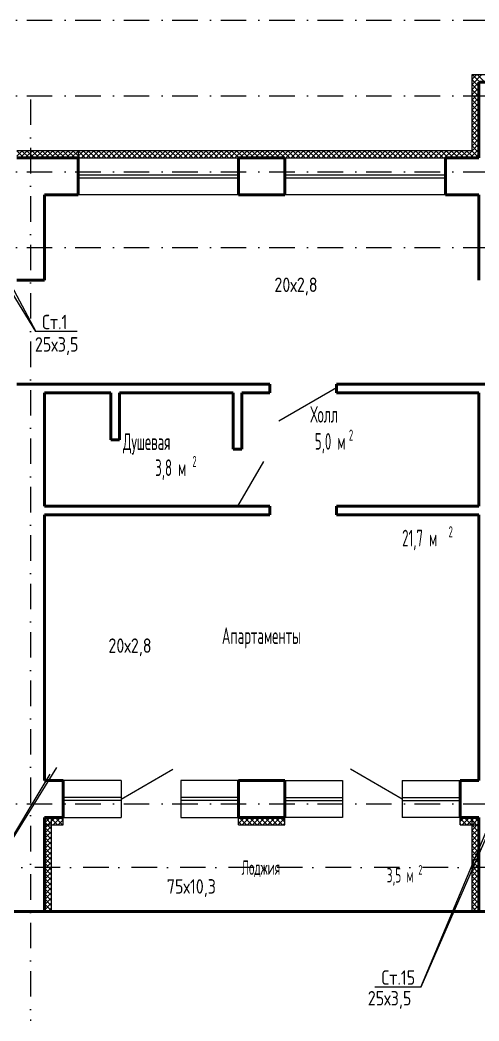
# Model space of a CAD drawing. Extents: x -1560602 to 321118, y -2308202 to -430103.
# Drawn here: x -1535256 to -1528909, y -2121202 to -2107345 of the extents above; entities that cross this region are included whole.
import ezdxf
from ezdxf.enums import TextEntityAlignment as Align

# ---------------------------------------------------------------- set-up
doc = ezdxf.new("R2010")
doc.units = 0
doc.header["$MEASUREMENT"] = 0
doc.linetypes.add('Dot & Dashed', pattern=[670.277762, 352.777767, -176.388884, 0, -141.111112])
doc.linetypes.add('Штрихпунктирная', pattern=[0.670278, 0.352778, -0.176389, 0, -0.141111])
doc.layers.get('0').update_dxf_attribs({"color": 255, "linetype": 'CONTINUOUS'})
for name, color, linetype in [('Оси', 253, 'Dot & Dashed'), ('отделка', 240, 'CONTINUOUS'), ('Текст', 7, 'CONTINUOUS'), ('Утеплитель', 6, 'CONTINUOUS')]:
    doc.layers.add(name, color=color, linetype=linetype)
doc.layers.add('стены', color=5, linetype='CONTINUOUS', lineweight=50)
doc.styles.get("Standard").update_dxf_attribs({"font": 'spds.shx', "width": 0.7, "height": 250})

msp = doc.modelspace()

# ---------------------------------------------------------------- linework, layer by layer
at = {"color": 0}
for p, q in [((-1535415, -2110946.7, 0), (-1535036.6, -2111659, 0)), ((-1535036.6, -2111659, 0), (-1535415, -2111040.6, 0)), ((-1534466.4, -2111659, 0), (-1535036.6, -2111659, 0)), ((-1536178.2, -2120003.4, 0), (-1534747.8, -2117691.4, 0)), ((-1529714.8, -2120734.2, 0), (-1528437.8, -2117691.4, 0)), ((-1534844.3, -2117786, 0), (-1536178.2, -2120003.4, 0)), ((-1528430.7, -2117786, 0), (-1529714.8, -2120734.2, 0)), ((-1529714.8, -2120734.2, 0), (-1530348.8, -2120734.2, 0))]:
    msp.add_line(p, q, dxfattribs=at)
at = {"layer": 'Оси', "color": 0, "linetype": 'Штрихпунктирная', "lineweight": -3, "ltscale": 1000}
for p, q in [((-1556614.6, -2107344.8), (-1508549.3, -2107344.8)), ((-1556614.6, -2108394.8), (-1497159.3, -2108394.8)), ((-1535109.3, -2108444.8), (-1535109.3, -2121201.6)), ((-1556614.6, -2109444.8), (-1497159.3, -2109444.8)), ((-1556614.6, -2110494.8), (-1497159.3, -2110494.8)), ((-1556614.6, -2118194.8), (-1502159.3, -2118194.8)), ((-1497159.3, -2119074.8), (-1556614.5, -2119074.8))]:
    msp.add_line(p, q, dxfattribs=at)
at = {"layer": 'отделка', "color": 0, "ltscale": 100}
for p, q in [((-1534454.3, -2109254.4), (-1532234.3, -2109254.4)), ((-1531594.3, -2109254.4), (-1529374.3, -2109254.4)), ((-1534454.3, -2109489.4), (-1532234.3, -2109489.4)), ((-1534454.3, -2109529.4), (-1532234.3, -2109529.4)), ((-1531594.3, -2109489.4), (-1529374.3, -2109489.4)), ((-1531594.3, -2109529.4), (-1529374.3, -2109529.4)), ((-1532234.3, -2109764.4), (-1534454.3, -2109764.4)), ((-1529374.3, -2109764.4), (-1531594.3, -2109764.4)), ((-1530879.3, -2112438.2), (-1531676.1, -2112898.2)), ((-1531890.5, -2113456.9), (-1532250.9, -2114074.5)), ((-1533859.3, -2118129.8), (-1533144.8, -2117717.3)), ((-1529969.3, -2118129.8), (-1530683.8, -2117717.3)), ((-1533859.3, -2117874.8), (-1534659.3, -2117874.8)), ((-1533859.3, -2117874.8), (-1533859.3, -2118384.8)), ((-1533034.3, -2117874.8), (-1533034.3, -2118384.8)), ((-1532234.3, -2117874.8), (-1533034.3, -2117874.8)), ((-1531594.3, -2117874.8), (-1530794.3, -2117874.8)), ((-1530794.3, -2117874.8), (-1530794.3, -2118384.8)), ((-1529969.3, -2117874.8), (-1529969.3, -2118384.8)), ((-1529969.3, -2117874.8), (-1529169.3, -2117874.8)), ((-1533859.3, -2118109.8), (-1534659.3, -2118109.8)), ((-1532234.3, -2118109.8), (-1533034.3, -2118109.8)), ((-1531594.3, -2118109.8), (-1530794.3, -2118109.8)), ((-1529969.3, -2118109.8), (-1529169.3, -2118109.8)), ((-1533859.3, -2118149.8), (-1534659.3, -2118149.8)), ((-1532234.3, -2118149.8), (-1533034.3, -2118149.8)), ((-1531594.3, -2118149.8), (-1530794.3, -2118149.8)), ((-1529969.3, -2118149.8), (-1529169.3, -2118149.8)), ((-1534659.3, -2118384.8), (-1533859.3, -2118384.8)), ((-1533034.3, -2118384.8), (-1532234.3, -2118384.8)), ((-1530794.3, -2118384.8), (-1531594.3, -2118384.8)), ((-1529169.3, -2118384.8), (-1529969.3, -2118384.8))]:
    msp.add_line(p, q, dxfattribs=at)
at = {"layer": 'стены', "color": 0, "linetype": 'Continuous'}
for p, q in [((-1528909.3, -2108204.4), (-1528909.3, -2109254.4)), ((-1528064.3, -2108204.4), (-1528909.3, -2108204.4)), ((-1534454.3, -2109254.4), (-1535299.3, -2109254.4)), ((-1531594.3, -2109254.4), (-1532234.3, -2109254.4)), ((-1532234.3, -2109254.4), (-1532234.3, -2109324.4)), ((-1532234.3, -2109254.4), (-1532234.3, -2109324.4)), ((-1531594.3, -2109254.4), (-1531594.3, -2109324.4)), ((-1531594.3, -2109254.4), (-1531594.3, -2109324.4)), ((-1528909.3, -2109254.4), (-1529374.3, -2109254.4)), ((-1529374.3, -2109254.4), (-1529374.3, -2109324.4)), ((-1529374.3, -2109254.4), (-1529374.3, -2109324.4)), ((-1532234.3, -2109324.4), (-1532234.3, -2109764.4)), ((-1531594.3, -2109324.4), (-1531594.3, -2109764.4)), ((-1529374.3, -2109324.4), (-1529374.3, -2109764.4)), ((-1534919.3, -2110814.5), (-1534919.3, -2109764.4)), ((-1534919.3, -2109764.4), (-1534454.3, -2109764.4)), ((-1532234.3, -2109764.4), (-1531594.3, -2109764.4)), ((-1529374.3, -2109764.4), (-1528909.3, -2109764.4)), ((-1528909.3, -2109764.4), (-1528909.3, -2110944.5)), ((-1534919.3, -2110944.5), (-1534919.3, -2110814.5)), ((-1534919.3, -2110944.5), (-1535299.3, -2110944.5)), ((-1531799.3, -2112384.5), (-1535299.3, -2112384.5)), ((-1528529.3, -2112384.5), (-1530879.3, -2112384.5)), ((-1534919.3, -2114074.5), (-1534919.3, -2112504.5)), ((-1534919.3, -2112504.5), (-1533999.3, -2112504.5)), ((-1534919.3, -2114051.5), (-1534919.3, -2112527.5)), ((-1534022.3, -2112504.5), (-1534896.3, -2112504.5)), ((-1533999.3, -2112504.5), (-1533999.3, -2113154.5)), ((-1533879.3, -2113154.5), (-1533879.3, -2112504.5)), ((-1533879.3, -2112504.5), (-1532309.3, -2112504.5)), ((-1532309.3, -2112504.5), (-1532309.3, -2113284.5)), ((-1532189.3, -2113284.5), (-1532189.3, -2112504.5)), ((-1532189.3, -2112504.5), (-1531799.3, -2112504.5)), ((-1530879.3, -2112504.5), (-1528909.3, -2112504.5)), ((-1528909.3, -2112504.5), (-1528909.3, -2114074.5)), ((-1533999.3, -2113154.5), (-1533879.3, -2113154.5)), ((-1532189.3, -2114074.5), (-1534919.3, -2114074.5)), ((-1531799.3, -2114074.5), (-1532189.3, -2114074.5)), ((-1531799.3, -2114099.5), (-1531799.3, -2114074.5)), ((-1531799.3, -2114099.5), (-1531799.3, -2114194.5)), ((-1528909.3, -2114074.5), (-1530879.3, -2114074.5)), ((-1534919.3, -2117874.8), (-1534919.3, -2114194.5)), ((-1534919.3, -2114194.5), (-1531799.3, -2114194.5)), ((-1530879.3, -2114194.5), (-1528909.3, -2114194.5)), ((-1528909.3, -2114194.5), (-1528909.3, -2117874.8)), ((-1534659.3, -2117874.8), (-1534919.3, -2117874.8)), ((-1534659.3, -2118314.8), (-1534659.3, -2117874.8)), ((-1532234.3, -2118314.8), (-1532234.3, -2117874.8)), ((-1531594.3, -2117874.8), (-1532234.3, -2117874.8)), ((-1531594.3, -2118314.8), (-1531594.3, -2117874.8)), ((-1529169.3, -2118314.8), (-1529169.3, -2117874.8)), ((-1528909.3, -2117874.8), (-1529169.3, -2117874.8)), ((-1534919.3, -2118384.8), (-1534919.3, -2119684.8)), ((-1534819.3, -2118384.8), (-1534919.3, -2118384.8)), ((-1534919.3, -2118384.8), (-1534659.3, -2118384.8)), ((-1534919.3, -2118384.8), (-1534919.3, -2118484.8)), ((-1534659.3, -2118384.8), (-1534659.3, -2118314.8)), ((-1534659.3, -2118384.8), (-1534659.3, -2118314.8)), ((-1532234.3, -2118384.8), (-1532234.3, -2118314.8)), ((-1532234.3, -2118384.8), (-1532234.3, -2118314.8)), ((-1532234.3, -2118384.8), (-1531594.3, -2118384.8)), ((-1531594.3, -2118384.8), (-1531594.3, -2118314.8)), ((-1531594.3, -2118384.8), (-1531594.3, -2118314.8)), ((-1529169.3, -2118384.8), (-1529169.3, -2118314.8)), ((-1529169.3, -2118384.8), (-1529169.3, -2118314.8)), ((-1529169.3, -2118384.8), (-1528909.3, -2118384.8)), ((-1528909.3, -2118384.8), (-1528909.3, -2119684.8)), ((-1535399.3, -2119684.8), (-1534819.3, -2119684.8)), ((-1529009.3, -2119684.8), (-1534819.3, -2119684.8)), ((-1529009.3, -2119684.8), (-1528429.3, -2119684.8))]:
    msp.add_line(p, q, dxfattribs=at)
at = {"layer": 'стены', "color": 0, "ltscale": 100}
for p, q in [((-1534454.3, -2109764.4), (-1534454.3, -2109254.4)), ((-1531799.3, -2112384.5), (-1531799.3, -2112504.5)), ((-1530879.3, -2112384.5), (-1530879.3, -2112492)), ((-1530879.3, -2112492), (-1530879.3, -2112504.5)), ((-1532189.3, -2113284.5), (-1532309.3, -2113284.5)), ((-1530879.3, -2114074.5), (-1530879.3, -2114194.5))]:
    msp.add_line(p, q, dxfattribs=at)
at = {"layer": 'Утеплитель', "color": 0, "linetype": 'Continuous'}
for p, q in [((-1529009.3, -2108104.4), (-1529009.3, -2108204.4)), ((-1528064.3, -2108104.4), (-1529009.3, -2108104.4)), ((-1529009.3, -2108170.4), (-1528980.3, -2108141.3)), ((-1528968.7, -2108204.4), (-1529009.3, -2108163.8)), ((-1528909.3, -2108193.1), (-1528998, -2108104.4)), ((-1528980.3, -2108141.3), (-1528943.4, -2108104.4)), ((-1528949.1, -2108180.9), (-1528909.3, -2108141.1)), ((-1528909.3, -2108122.4), (-1528927.3, -2108104.4)), ((-1528909.3, -2108141.1), (-1528872.7, -2108104.4)), ((-1528827.3, -2108204.4), (-1528909.3, -2108122.4)), ((-1529009.3, -2108204.4), (-1529009.3, -2109154.4)), ((-1529009.3, -2108241.1), (-1528972.7, -2108204.4)), ((-1529009.3, -2108311.8), (-1528918, -2108220.5)), ((-1528909.3, -2108334.5), (-1529009.3, -2108234.5)), ((-1529009.3, -2108382.5), (-1528909.3, -2108282.5)), ((-1528909.3, -2108405.3), (-1529009.3, -2108305.3)), ((-1528972.7, -2108204.4), (-1528949.1, -2108180.9)), ((-1528909.3, -2108263.8), (-1528968.7, -2108204.4)), ((-1528898, -2108204.4), (-1528909.3, -2108193.1)), ((-1529009.3, -2108453.2), (-1528909.3, -2108353.2)), ((-1528909.3, -2108476), (-1529009.3, -2108376)), ((-1529009.3, -2108523.9), (-1528909.3, -2108423.9)), ((-1528909.3, -2108546.7), (-1529009.3, -2108446.7)), ((-1529009.3, -2108594.6), (-1528909.3, -2108494.6)), ((-1528909.3, -2108617.4), (-1529009.3, -2108517.4)), ((-1529009.3, -2108665.4), (-1528909.3, -2108565.4)), ((-1528909.3, -2108688.1), (-1529009.3, -2108588.1)), ((-1529009.3, -2108736.1), (-1528909.3, -2108636.1)), ((-1528909.3, -2108758.8), (-1529009.3, -2108658.8)), ((-1529009.3, -2108806.8), (-1528909.3, -2108706.8)), ((-1528909.3, -2108829.5), (-1529009.3, -2108729.5)), ((-1529009.3, -2108877.5), (-1528909.3, -2108777.5)), ((-1528909.3, -2108900.2), (-1529009.3, -2108800.2)), ((-1529009.3, -2108948.2), (-1528909.3, -2108848.2)), ((-1528909.3, -2108970.9), (-1529009.3, -2108870.9)), ((-1529009.3, -2109018.9), (-1528909.3, -2108918.9)), ((-1528909.3, -2109041.6), (-1529009.3, -2108941.6)), ((-1529009.3, -2109089.6), (-1528909.3, -2108989.6)), ((-1528909.3, -2109112.4), (-1529009.3, -2109012.4)), ((-1528937.9, -2109154.4), (-1529009.3, -2109083.1)), ((-1529003.4, -2109154.4), (-1528909.3, -2109060.3)), ((-1528932.7, -2109154.4), (-1528909.3, -2109131)), ((-1534454.3, -2109154.4), (-1535299.3, -2109154.4)), ((-1535299.3, -2109227.8), (-1535226, -2109154.4)), ((-1535201.9, -2109254.4), (-1535299.3, -2109157)), ((-1535255.3, -2109254.4), (-1535155.3, -2109154.4)), ((-1535131.2, -2109254.4), (-1535231.2, -2109154.4)), ((-1535184.5, -2109254.4), (-1535084.5, -2109154.4)), ((-1535060.5, -2109254.4), (-1535160.5, -2109154.4)), ((-1535113.8, -2109254.4), (-1535013.8, -2109154.4)), ((-1534989.8, -2109254.4), (-1535089.8, -2109154.4)), ((-1535043.1, -2109254.4), (-1534943.1, -2109154.4)), ((-1534919.1, -2109254.4), (-1535019.1, -2109154.4)), ((-1534972.4, -2109254.4), (-1534872.4, -2109154.4)), ((-1534848.3, -2109254.4), (-1534948.3, -2109154.4)), ((-1534901.7, -2109254.4), (-1534801.7, -2109154.4)), ((-1534777.6, -2109254.4), (-1534877.6, -2109154.4)), ((-1534831, -2109254.4), (-1534731, -2109154.4)), ((-1534706.9, -2109254.4), (-1534806.9, -2109154.4)), ((-1534760.3, -2109254.4), (-1534660.3, -2109154.4)), ((-1534636.2, -2109254.4), (-1534736.2, -2109154.4)), ((-1534689.6, -2109254.4), (-1534589.6, -2109154.4)), ((-1534565.5, -2109254.4), (-1534665.5, -2109154.4)), ((-1534618.9, -2109254.4), (-1534518.9, -2109154.4)), ((-1534494.8, -2109254.4), (-1534594.8, -2109154.4)), ((-1534548.1, -2109254.4), (-1534454.3, -2109160.6)), ((-1534454.3, -2109224.2), (-1534524.1, -2109154.4)), ((-1534477.4, -2109254.4), (-1534454.3, -2109231.3)), ((-1534454.3, -2109154.4), (-1534454.3, -2109254.4)), ((-1534454.3, -2109154.4), (-1534454.3, -2109254.4)), ((-1529009.3, -2109154.4), (-1534454.3, -2109154.4)), ((-1534454.3, -2109160.6), (-1534448.1, -2109154.4)), ((-1534454.3, -2109231.3), (-1534377.4, -2109154.4)), ((-1534424.1, -2109254.4), (-1534454.3, -2109224.2)), ((-1534353.4, -2109254.4), (-1534453.4, -2109154.4)), ((-1534406.7, -2109254.4), (-1534306.7, -2109154.4)), ((-1534282.7, -2109254.4), (-1534382.7, -2109154.4)), ((-1534336, -2109254.4), (-1534236, -2109154.4)), ((-1534212, -2109254.4), (-1534312, -2109154.4)), ((-1534265.3, -2109254.4), (-1534165.3, -2109154.4)), ((-1534141.2, -2109254.4), (-1534241.2, -2109154.4)), ((-1534194.6, -2109254.4), (-1534094.6, -2109154.4)), ((-1534070.5, -2109254.4), (-1534170.5, -2109154.4)), ((-1534123.9, -2109254.4), (-1534023.9, -2109154.4)), ((-1533999.8, -2109254.4), (-1534099.8, -2109154.4)), ((-1534053.2, -2109254.4), (-1533953.2, -2109154.4)), ((-1533929.1, -2109254.4), (-1534029.1, -2109154.4)), ((-1533982.5, -2109254.4), (-1533882.5, -2109154.4)), ((-1533858.4, -2109254.4), (-1533958.4, -2109154.4)), ((-1533911.7, -2109254.4), (-1533811.7, -2109154.4)), ((-1533787.7, -2109254.4), (-1533887.7, -2109154.4)), ((-1533841, -2109254.4), (-1533741, -2109154.4)), ((-1533717, -2109254.4), (-1533817, -2109154.4)), ((-1533770.3, -2109254.4), (-1533670.3, -2109154.4)), ((-1533646.3, -2109254.4), (-1533746.3, -2109154.4)), ((-1533699.6, -2109254.4), (-1533599.6, -2109154.4)), ((-1533575.6, -2109254.4), (-1533675.6, -2109154.4)), ((-1533628.9, -2109254.4), (-1533528.9, -2109154.4)), ((-1533504.8, -2109254.4), (-1533604.8, -2109154.4)), ((-1533558.2, -2109254.4), (-1533458.2, -2109154.4)), ((-1533434.1, -2109254.4), (-1533534.1, -2109154.4)), ((-1533487.5, -2109254.4), (-1533387.5, -2109154.4)), ((-1533363.4, -2109254.4), (-1533463.4, -2109154.4)), ((-1533416.8, -2109254.4), (-1533316.8, -2109154.4)), ((-1533292.7, -2109254.4), (-1533392.7, -2109154.4)), ((-1533346.1, -2109254.4), (-1533246.1, -2109154.4)), ((-1533222, -2109254.4), (-1533322, -2109154.4)), ((-1533275.4, -2109254.4), (-1533175.4, -2109154.4)), ((-1533151.3, -2109254.4), (-1533251.3, -2109154.4)), ((-1533204.6, -2109254.4), (-1533104.6, -2109154.4)), ((-1533080.6, -2109254.4), (-1533180.6, -2109154.4)), ((-1533133.9, -2109254.4), (-1533033.9, -2109154.4)), ((-1533009.9, -2109254.4), (-1533109.9, -2109154.4)), ((-1533063.2, -2109254.4), (-1532963.2, -2109154.4)), ((-1532939.2, -2109254.4), (-1533039.2, -2109154.4)), ((-1532992.5, -2109254.4), (-1532892.5, -2109154.4)), ((-1532868.4, -2109254.4), (-1532968.4, -2109154.4)), ((-1532921.8, -2109254.4), (-1532821.8, -2109154.4)), ((-1532797.7, -2109254.4), (-1532897.7, -2109154.4)), ((-1532851.1, -2109254.4), (-1532751.1, -2109154.4)), ((-1532727, -2109254.4), (-1532827, -2109154.4)), ((-1532780.4, -2109254.4), (-1532680.4, -2109154.4)), ((-1532656.3, -2109254.4), (-1532756.3, -2109154.4)), ((-1532709.7, -2109254.4), (-1532609.7, -2109154.4)), ((-1532585.6, -2109254.4), (-1532685.6, -2109154.4)), ((-1532639, -2109254.4), (-1532539, -2109154.4)), ((-1532514.9, -2109254.4), (-1532614.9, -2109154.4)), ((-1532568.2, -2109254.4), (-1532468.2, -2109154.4)), ((-1532444.2, -2109254.4), (-1532544.2, -2109154.4)), ((-1532497.5, -2109254.4), (-1532397.5, -2109154.4)), ((-1532373.5, -2109254.4), (-1532473.5, -2109154.4)), ((-1532426.8, -2109254.4), (-1532326.8, -2109154.4)), ((-1532302.8, -2109254.4), (-1532402.8, -2109154.4)), ((-1532356.1, -2109254.4), (-1532256.1, -2109154.4)), ((-1532232.1, -2109254.4), (-1532332.1, -2109154.4)), ((-1532285.4, -2109254.4), (-1532185.4, -2109154.4)), ((-1532161.3, -2109254.4), (-1532261.3, -2109154.4)), ((-1532214.7, -2109254.4), (-1532114.7, -2109154.4)), ((-1532090.6, -2109254.4), (-1532190.6, -2109154.4)), ((-1532144, -2109254.4), (-1532044, -2109154.4)), ((-1532019.9, -2109254.4), (-1532119.9, -2109154.4)), ((-1532073.3, -2109254.4), (-1531973.3, -2109154.4)), ((-1531949.2, -2109254.4), (-1532049.2, -2109154.4)), ((-1532002.6, -2109254.4), (-1531902.6, -2109154.4)), ((-1531878.5, -2109254.4), (-1531978.5, -2109154.4)), ((-1531931.9, -2109254.4), (-1531831.9, -2109154.4)), ((-1531807.8, -2109254.4), (-1531907.8, -2109154.4)), ((-1531861.1, -2109254.4), (-1531761.1, -2109154.4)), ((-1531737.1, -2109254.4), (-1531837.1, -2109154.4)), ((-1531790.4, -2109254.4), (-1531690.4, -2109154.4)), ((-1531666.4, -2109254.4), (-1531766.4, -2109154.4)), ((-1531719.7, -2109254.4), (-1531619.7, -2109154.4)), ((-1531595.7, -2109254.4), (-1531695.7, -2109154.4)), ((-1531649, -2109254.4), (-1531549, -2109154.4)), ((-1531524.9, -2109254.4), (-1531624.9, -2109154.4)), ((-1531578.3, -2109254.4), (-1531478.3, -2109154.4)), ((-1531454.2, -2109254.4), (-1531554.2, -2109154.4)), ((-1531507.6, -2109254.4), (-1531407.6, -2109154.4)), ((-1531383.5, -2109254.4), (-1531483.5, -2109154.4)), ((-1531436.9, -2109254.4), (-1531336.9, -2109154.4)), ((-1531312.8, -2109254.4), (-1531412.8, -2109154.4)), ((-1531366.2, -2109254.4), (-1531266.2, -2109154.4)), ((-1531242.1, -2109254.4), (-1531342.1, -2109154.4)), ((-1531295.5, -2109254.4), (-1531195.5, -2109154.4)), ((-1531171.4, -2109254.4), (-1531271.4, -2109154.4)), ((-1531224.7, -2109254.4), (-1531124.7, -2109154.4)), ((-1531100.7, -2109254.4), (-1531200.7, -2109154.4)), ((-1531154, -2109254.4), (-1531054, -2109154.4)), ((-1531030, -2109254.4), (-1531130, -2109154.4)), ((-1531083.3, -2109254.4), (-1530983.3, -2109154.4)), ((-1530959.3, -2109254.4), (-1531059.3, -2109154.4)), ((-1531012.6, -2109254.4), (-1530912.6, -2109154.4)), ((-1530888.5, -2109254.4), (-1530988.5, -2109154.4)), ((-1530941.9, -2109254.4), (-1530841.9, -2109154.4)), ((-1530817.8, -2109254.4), (-1530917.8, -2109154.4)), ((-1530871.2, -2109254.4), (-1530771.2, -2109154.4)), ((-1530747.1, -2109254.4), (-1530847.1, -2109154.4)), ((-1530800.5, -2109254.4), (-1530700.5, -2109154.4)), ((-1530676.4, -2109254.4), (-1530776.4, -2109154.4)), ((-1530729.8, -2109254.4), (-1530629.8, -2109154.4)), ((-1530605.7, -2109254.4), (-1530705.7, -2109154.4)), ((-1530659.1, -2109254.4), (-1530559.1, -2109154.4)), ((-1530535, -2109254.4), (-1530635, -2109154.4)), ((-1530588.3, -2109254.4), (-1530488.3, -2109154.4)), ((-1530464.3, -2109254.4), (-1530564.3, -2109154.4)), ((-1530517.6, -2109254.4), (-1530417.6, -2109154.4)), ((-1530393.6, -2109254.4), (-1530493.6, -2109154.4)), ((-1530446.9, -2109254.4), (-1530346.9, -2109154.4)), ((-1530322.9, -2109254.4), (-1530422.9, -2109154.4)), ((-1530376.2, -2109254.4), (-1530276.2, -2109154.4)), ((-1530252.2, -2109254.4), (-1530352.2, -2109154.4)), ((-1530305.5, -2109254.4), (-1530205.5, -2109154.4)), ((-1530181.4, -2109254.4), (-1530281.4, -2109154.4)), ((-1530234.8, -2109254.4), (-1530134.8, -2109154.4)), ((-1530110.7, -2109254.4), (-1530210.7, -2109154.4)), ((-1530164.1, -2109254.4), (-1530064.1, -2109154.4)), ((-1530040, -2109254.4), (-1530140, -2109154.4)), ((-1530093.4, -2109254.4), (-1529993.4, -2109154.4)), ((-1529969.3, -2109254.4), (-1530069.3, -2109154.4)), ((-1530022.7, -2109254.4), (-1529922.7, -2109154.4)), ((-1529898.6, -2109254.4), (-1529998.6, -2109154.4)), ((-1529952, -2109254.4), (-1529852, -2109154.4)), ((-1529827.9, -2109254.4), (-1529927.9, -2109154.4)), ((-1529881.2, -2109254.4), (-1529781.2, -2109154.4)), ((-1529757.2, -2109254.4), (-1529857.2, -2109154.4)), ((-1529810.5, -2109254.4), (-1529710.5, -2109154.4)), ((-1529686.5, -2109254.4), (-1529786.5, -2109154.4)), ((-1529739.8, -2109254.4), (-1529639.8, -2109154.4)), ((-1529615.8, -2109254.4), (-1529715.8, -2109154.4)), ((-1529669.1, -2109254.4), (-1529569.1, -2109154.4)), ((-1529545, -2109254.4), (-1529645, -2109154.4)), ((-1529598.4, -2109254.4), (-1529498.4, -2109154.4)), ((-1529474.3, -2109254.4), (-1529574.3, -2109154.4)), ((-1529527.7, -2109254.4), (-1529427.7, -2109154.4)), ((-1529403.6, -2109254.4), (-1529503.6, -2109154.4)), ((-1529457, -2109254.4), (-1529357, -2109154.4)), ((-1529332.9, -2109254.4), (-1529432.9, -2109154.4)), ((-1529386.3, -2109254.4), (-1529286.3, -2109154.4)), ((-1529262.2, -2109254.4), (-1529362.2, -2109154.4)), ((-1529315.6, -2109254.4), (-1529215.6, -2109154.4)), ((-1529191.5, -2109254.4), (-1529291.5, -2109154.4)), ((-1529244.8, -2109254.4), (-1529144.8, -2109154.4)), ((-1529120.8, -2109254.4), (-1529220.8, -2109154.4)), ((-1529174.1, -2109254.4), (-1529074.1, -2109154.4)), ((-1529050.1, -2109254.4), (-1529150.1, -2109154.4)), ((-1529103.4, -2109254.4), (-1529009.3, -2109160.3)), ((-1529009.3, -2109224.5), (-1529079.4, -2109154.4)), ((-1529032.7, -2109254.4), (-1529009.3, -2109231)), ((-1529008.7, -2109154.4), (-1529009.3, -2109153.8)), ((-1529009.3, -2109160.3), (-1529006.7, -2109157.7)), ((-1529009.3, -2109231), (-1528975.6, -2109197.3)), ((-1528979.4, -2109254.4), (-1529009.3, -2109224.5)), ((-1528909.3, -2109253.8), (-1529008.7, -2109154.4)), ((-1529006.7, -2109157.7), (-1529003.4, -2109154.4)), ((-1528975.6, -2109197.3), (-1528932.7, -2109154.4)), ((-1528962, -2109254.4), (-1528944.4, -2109236.9)), ((-1528944.4, -2109236.9), (-1528909.3, -2109201.8)), ((-1528909.3, -2109183.1), (-1528937.9, -2109154.4)), ((-1534919.3, -2118393.7), (-1534910.4, -2118384.8)), ((-1534919.3, -2118464.4), (-1534839.7, -2118384.8)), ((-1534919.3, -2118393.7), (-1534910.4, -2118384.8)), ((-1534919.3, -2118464.4), (-1534839.7, -2118384.8)), ((-1534810.4, -2118484.8), (-1534910.4, -2118384.8)), ((-1534819.3, -2118475.9), (-1534910.4, -2118384.8)), ((-1534869, -2118484.8), (-1534769, -2118384.8)), ((-1534739.7, -2118484.8), (-1534839.7, -2118384.8)), ((-1534819.3, -2118405.2), (-1534839.7, -2118384.8)), ((-1534819.3, -2119684.8), (-1534819.3, -2118384.8)), ((-1534798.2, -2118484.8), (-1534698.2, -2118384.8)), ((-1534669, -2118484.8), (-1534769, -2118384.8)), ((-1534727.5, -2118484.8), (-1534659.3, -2118416.6)), ((-1534659.3, -2118423.7), (-1534698.2, -2118384.8)), ((-1534659.3, -2118484.8), (-1534659.3, -2118384.8)), ((-1532234.3, -2118484.8), (-1532234.3, -2118384.8)), ((-1532234.3, -2118395.7), (-1532223.4, -2118384.8)), ((-1532234.3, -2118466.5), (-1532152.7, -2118384.8)), ((-1532123.4, -2118484.8), (-1532223.4, -2118384.8)), ((-1532182, -2118484.8), (-1532082, -2118384.8)), ((-1532052.7, -2118484.8), (-1532152.7, -2118384.8)), ((-1532111.2, -2118484.8), (-1532011.2, -2118384.8)), ((-1531982, -2118484.8), (-1532082, -2118384.8)), ((-1532040.5, -2118484.8), (-1531940.5, -2118384.8)), ((-1531911.2, -2118484.8), (-1532011.2, -2118384.8)), ((-1531969.8, -2118484.8), (-1531869.8, -2118384.8)), ((-1531840.5, -2118484.8), (-1531940.5, -2118384.8)), ((-1531899.1, -2118484.8), (-1531799.1, -2118384.8)), ((-1531769.8, -2118484.8), (-1531869.8, -2118384.8)), ((-1531828.4, -2118484.8), (-1531728.4, -2118384.8)), ((-1531699.1, -2118484.8), (-1531799.1, -2118384.8)), ((-1531757.7, -2118484.8), (-1531657.7, -2118384.8)), ((-1531628.4, -2118484.8), (-1531728.4, -2118384.8)), ((-1531687, -2118484.8), (-1531594.3, -2118392.1)), ((-1531594.3, -2118448.2), (-1531657.7, -2118384.8)), ((-1531594.3, -2118484.8), (-1531594.3, -2118384.8)), ((-1529169.3, -2118484.8), (-1529169.3, -2118384.8)), ((-1529169.3, -2118442), (-1529112.1, -2118384.8)), ((-1529082.8, -2118484.8), (-1529169.3, -2118398.3)), ((-1529141.4, -2118484.8), (-1529041.4, -2118384.8)), ((-1529012.1, -2118484.8), (-1529112.1, -2118384.8)), ((-1529070.7, -2118484.8), (-1528970.7, -2118384.8)), ((-1528941.4, -2118484.8), (-1529041.4, -2118384.8)), ((-1529009.3, -2118384.8), (-1529009.3, -2119684.8)), ((-1529009.3, -2118423.4), (-1528970.7, -2118384.8)), ((-1529009.3, -2118494.1), (-1528909.3, -2118394.1)), ((-1528909.3, -2118516.9), (-1529009.3, -2118416.9)), ((-1529000, -2118484.8), (-1528909.3, -2118394.1)), ((-1528909.3, -2118446.2), (-1528970.7, -2118384.8)), ((-1528909.3, -2118446.2), (-1528970.7, -2118384.8)), ((-1534919.3, -2118535.2), (-1534819.3, -2118435.2)), ((-1534881.1, -2118484.8), (-1534919.3, -2118446.6)), ((-1534819.3, -2118546.6), (-1534919.3, -2118446.6)), ((-1534919.3, -2118484.8), (-1534659.3, -2118484.8)), ((-1534919.3, -2118605.9), (-1534819.3, -2118505.9)), ((-1534819.3, -2118617.3), (-1534919.3, -2118517.3)), ((-1532194.1, -2118484.8), (-1532234.3, -2118444.6)), ((-1532234.3, -2118484.8), (-1531594.3, -2118484.8)), ((-1531616.3, -2118484.8), (-1531594.3, -2118462.8)), ((-1529153.5, -2118484.8), (-1529169.3, -2118469)), ((-1529169.3, -2118484.8), (-1528909.3, -2118484.8)), ((-1529009.3, -2118564.9), (-1528909.3, -2118464.9)), ((-1528909.3, -2118587.6), (-1529009.3, -2118487.6)), ((-1529009.3, -2118635.6), (-1528909.3, -2118535.6)), ((-1528909.3, -2118658.3), (-1529009.3, -2118558.3)), ((-1528929.3, -2118484.8), (-1528909.3, -2118464.9)), ((-1534919.3, -2118676.6), (-1534819.3, -2118576.6)), ((-1534819.3, -2118688), (-1534919.3, -2118588)), ((-1534919.3, -2118747.3), (-1534819.3, -2118647.3)), ((-1534819.3, -2118758.7), (-1534919.3, -2118658.7)), ((-1529009.3, -2118706.3), (-1528909.3, -2118606.3)), ((-1528909.3, -2118729), (-1529009.3, -2118629)), ((-1529009.3, -2118777), (-1528909.3, -2118677)), ((-1528909.3, -2118799.7), (-1529009.3, -2118699.7)), ((-1534919.3, -2118818), (-1534819.3, -2118718)), ((-1534819.3, -2118829.4), (-1534919.3, -2118729.4)), ((-1534919.3, -2118888.7), (-1534819.3, -2118788.7)), ((-1534819.3, -2118900.1), (-1534919.3, -2118800.1)), ((-1529009.3, -2118847.7), (-1528909.3, -2118747.7)), ((-1528909.3, -2118870.4), (-1529009.3, -2118770.4)), ((-1529009.3, -2118918.4), (-1528909.3, -2118818.4)), ((-1528909.3, -2118941.1), (-1529009.3, -2118841.1)), ((-1534919.3, -2118959.4), (-1534819.3, -2118859.4)), ((-1534819.3, -2118970.8), (-1534919.3, -2118870.8)), ((-1534919.3, -2119030.1), (-1534819.3, -2118930.1)), ((-1534819.3, -2119041.5), (-1534919.3, -2118941.5)), ((-1529009.3, -2118989.1), (-1528909.3, -2118889.1)), ((-1528909.3, -2119011.9), (-1529009.3, -2118911.9)), ((-1529009.3, -2119059.8), (-1528909.3, -2118959.8)), ((-1534919.3, -2119100.8), (-1534819.3, -2119000.8)), ((-1534819.3, -2119112.3), (-1534919.3, -2119012.3)), ((-1534919.3, -2119171.6), (-1534819.3, -2119071.6)), ((-1534819.3, -2119183), (-1534919.3, -2119083)), ((-1528909.3, -2119082.6), (-1529009.3, -2118982.6)), ((-1529009.3, -2119130.5), (-1528909.3, -2119030.5)), ((-1528909.3, -2119153.3), (-1529009.3, -2119053.3)), ((-1529009.3, -2119201.3), (-1528909.3, -2119101.3)), ((-1534919.3, -2119242.3), (-1534819.3, -2119142.3)), ((-1534819.3, -2119253.7), (-1534919.3, -2119153.7)), ((-1534919.3, -2119313), (-1534819.3, -2119213)), ((-1534819.3, -2119324.4), (-1534919.3, -2119224.4)), ((-1528909.3, -2119224), (-1529009.3, -2119124)), ((-1529009.3, -2119272), (-1528909.3, -2119172)), ((-1528909.3, -2119294.7), (-1529009.3, -2119194.7)), ((-1529009.3, -2119342.7), (-1528909.3, -2119242.7)), ((-1534919.3, -2119383.7), (-1534819.3, -2119283.7)), ((-1534819.3, -2119395.1), (-1534919.3, -2119295.1)), ((-1534919.3, -2119454.4), (-1534819.3, -2119354.4)), ((-1534819.3, -2119465.8), (-1534919.3, -2119365.8)), ((-1528909.3, -2119365.4), (-1529009.3, -2119265.4)), ((-1529009.3, -2119413.4), (-1528909.3, -2119313.4)), ((-1528909.3, -2119436.1), (-1529009.3, -2119336.1)), ((-1529009.3, -2119484.1), (-1528909.3, -2119384.1)), ((-1534919.3, -2119525.1), (-1534819.3, -2119425.1)), ((-1534819.3, -2119536.5), (-1534919.3, -2119436.5)), ((-1534919.3, -2119595.8), (-1534819.3, -2119495.8)), ((-1534819.3, -2119607.2), (-1534919.3, -2119507.2)), ((-1528909.3, -2119506.8), (-1529009.3, -2119406.8)), ((-1529009.3, -2119554.8), (-1528909.3, -2119454.8)), ((-1528909.3, -2119577.5), (-1529009.3, -2119477.5)), ((-1529009.3, -2119625.5), (-1528909.3, -2119525.5)), ((-1534919.3, -2119666.5), (-1534819.3, -2119566.5)), ((-1534819.3, -2119677.9), (-1534919.3, -2119577.9)), ((-1534883.2, -2119684.8), (-1534919.3, -2119648.7)), ((-1534866.9, -2119684.8), (-1534819.3, -2119637.2)), ((-1528909.3, -2119648.2), (-1529009.3, -2119548.2)), ((-1528943.5, -2119684.8), (-1529009.3, -2119619)), ((-1528997.9, -2119684.8), (-1528909.3, -2119596.2)), ((-1528927.2, -2119684.8), (-1528909.3, -2119666.9))]:
    msp.add_line(p, q, dxfattribs=at)

# ---------------------------------------------------------------- texts
at = {"color": 0}
for s, p in [('20х2,8', (-1531738.3, -2111109.7)), ('25х3,5', (-1535050.8, -2111935.2, 0)), ('20х2,8', (-1534034.2, -2116105.5, 0)), ('75х10,3', (-1533226.4, -2119439)), ('25х3,5', (-1530447.2, -2120986.8))]:
    msp.add_text(s, height=200, dxfattribs=at).set_placement(p)
for s, p in [('Ст.1', (-1534776.1, -2111525.3, 0)), ('Ст.15', (-1530024.5, -2120600.5, 0))]:
    msp.add_text(s, height=200, dxfattribs=at).set_placement(p, align=Align.MIDDLE_CENTER)
at = {"layer": 'Текст', "color": 0, "linetype": 'Continuous', "width": 0.7}
for s, height, p in [('Холл', 230, (-1531240.5, -2112919.2)), ('2', 151.8, (-1530707, -2113166.6)), ('Душевая', 230, (-1533832.2, -2113297.9)), ('5,0 м', 230, (-1531178.9, -2113293.1)), ('3,8 м', 230, (-1533387.3, -2113657.7)), ('2', 151.8, (-1532872.4, -2113531.2)), ('21,7 м', 230, (-1529971.9, -2114631.5)), ('2', 151.8, (-1529328.8, -2114505)), ('Апартаменты', 230, (-1532463.7, -2115982.4)), ('Лоджия', 200, (-1532191.6, -2119178.8)), ('3,5 м', 200, (-1530184.4, -2119285.1)), ('2', 132, (-1529747, -2119175.1))]:
    msp.add_text(s, height=height, dxfattribs=at).set_placement(p)

doc.saveas('drawing.dxf')
